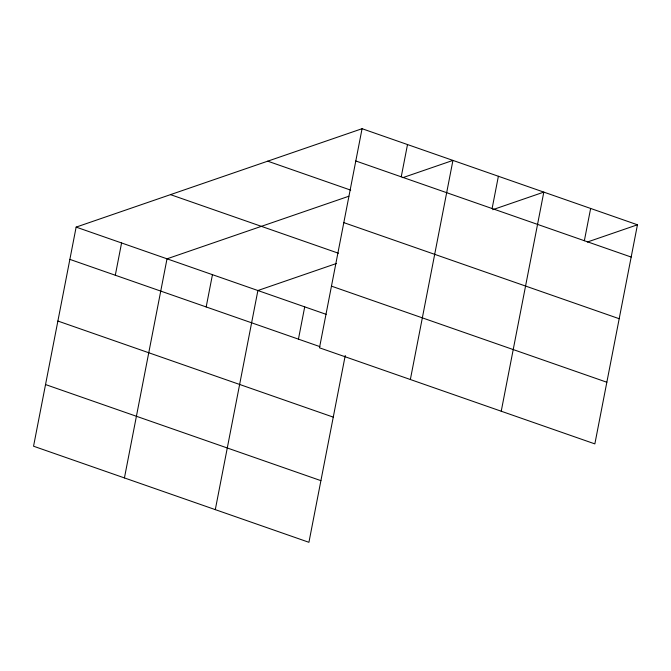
<?xml version="1.0" encoding="UTF-8"?>
<svg xmlns="http://www.w3.org/2000/svg" width="671" height="671" viewBox="0 0 671 671"><rect width="100%" height="100%" fill="white"/><g stroke="black" fill="none" stroke-linecap="round" stroke-linejoin="round"><path stroke-width="1.01" d="M362.072 128.698L319.48 347.804L594.858 443.892L637.45 224.785L362.072 128.698L76.142 227.108L33.55 446.215L308.928 542.302L345.246 355.479M115.303 275.244L121.577 242.961M124.429 477.928L167.012 258.821L348.87 196.226M206.182 306.949L212.455 274.674M215.299 509.633L257.89 290.526L336.523 263.468M298.436 339.14L304.709 306.865M401.233 176.825L407.507 144.55M410.358 379.509L452.942 160.403L402.818 177.656M492.111 208.538L498.385 176.263M501.229 411.222L543.82 192.116L492.707 209.704M584.357 240.73L590.639 208.455M587.326 242.038L637.45 224.785M355.798 160.973L631.176 257.06M267.712 161.174L350.69 190.128M343.812 222.629L619.19 318.717M170.493 194.632L338.419 253.227M331.466 286.148L606.844 382.235M76.142 227.108L326.165 314.347M69.868 259.383L319.891 346.63M57.882 321.04L333.261 417.127M45.536 384.558L320.914 480.654"/></g></svg>
